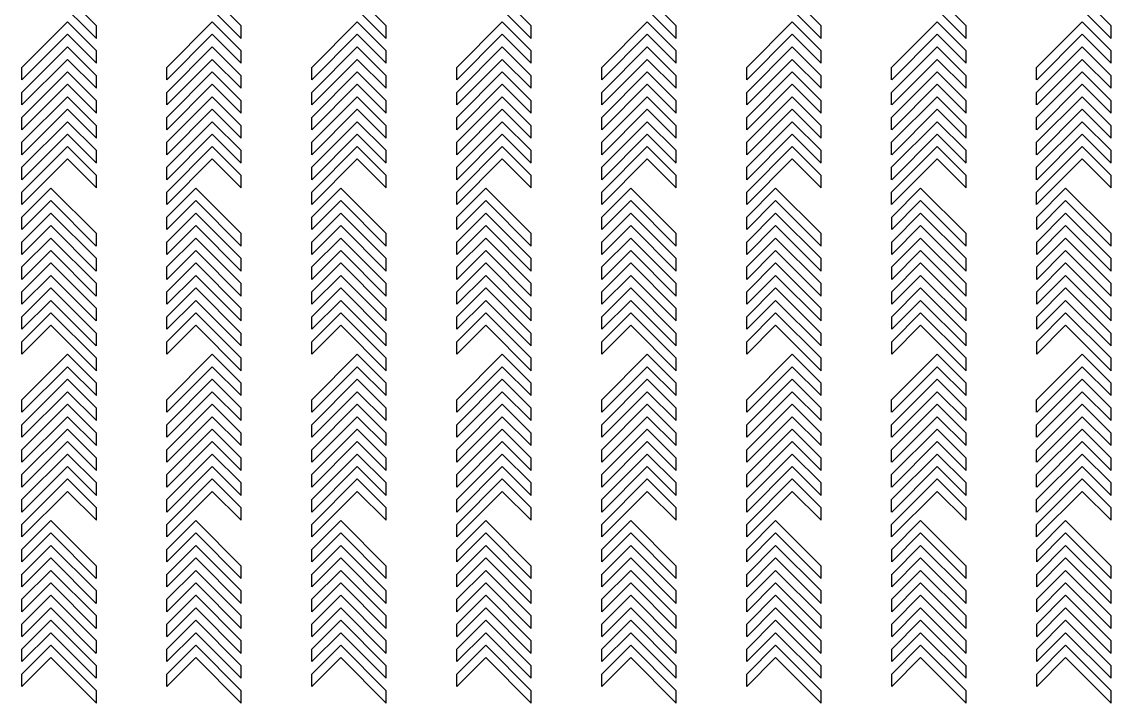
# Model space of a CAD drawing. Header units: millimetres. Extents: x 46777 to 318235, y 145162 to 336036.
# Drawn here: x 152621 to 154808, y 179256 to 180622 of the extents above; entities that cross this region are included whole.
import ezdxf

# ---------------------------------------------------------------- set-up
doc = ezdxf.new("R2010")
doc.units = ezdxf.units.MM

msp = doc.modelspace()

# ---------------------------------------------------------------- linework, layer by layer
at = {"color": 40, "true_color": 0xf8d731}
for p, q in [((152771.1, 180613.8), (152679.6, 180705.3)), ((153062.1, 180613.8), (152970.6, 180705.3)), ((153353.1, 180613.8), (153261.6, 180705.3)), ((153644.1, 180613.8), (153552.6, 180705.3)), ((153935.1, 180613.8), (153843.6, 180705.3)), ((154226.1, 180613.8), (154134.6, 180705.3)), ((154517.1, 180613.8), (154425.6, 180705.3)), ((154808.1, 180613.8), (154716.6, 180705.3)), ((152771.1, 180588.8), (152679.6, 180680.3)), ((153062.1, 180588.8), (152970.6, 180680.3)), ((153353.1, 180588.8), (153261.6, 180680.3)), ((153644.1, 180588.8), (153552.6, 180680.3)), ((153935.1, 180588.8), (153843.6, 180680.3)), ((154226.1, 180588.8), (154134.6, 180680.3)), ((154517.1, 180588.8), (154425.6, 180680.3)), ((154808.1, 180588.8), (154716.6, 180680.3)), ((152621.4, 180530.6), (152712.9, 180622)), ((152712.9, 180622), (152771.1, 180564)), ((152912.4, 180530.6), (153003.9, 180622)), ((153003.9, 180622), (153062.1, 180564)), ((153203.4, 180530.6), (153294.9, 180622)), ((153294.9, 180622), (153353.1, 180564)), ((153494.4, 180530.6), (153585.9, 180622)), ((153585.9, 180622), (153644.1, 180564)), ((153785.4, 180530.6), (153876.9, 180622)), ((153876.9, 180622), (153935.1, 180564)), ((154076.4, 180530.6), (154167.9, 180622)), ((154167.9, 180622), (154226.1, 180564)), ((154367.4, 180530.6), (154458.9, 180622)), ((154458.9, 180622), (154517.1, 180564)), ((154658.4, 180530.6), (154749.9, 180622)), ((154749.9, 180622), (154808.1, 180564)), ((152621.5, 180505.6), (152712.9, 180597)), ((152712.9, 180597), (152771.1, 180539)), ((152771.1, 180588.8), (152771.1, 180613.8)), ((152912.5, 180505.6), (153003.9, 180597)), ((153003.9, 180597), (153062.1, 180539)), ((153062.1, 180588.8), (153062.1, 180613.8)), ((153203.5, 180505.6), (153294.9, 180597)), ((153294.9, 180597), (153353.1, 180539)), ((153353.1, 180588.8), (153353.1, 180613.8)), ((153494.5, 180505.6), (153585.9, 180597)), ((153585.9, 180597), (153644.1, 180539)), ((153644.1, 180588.8), (153644.1, 180613.8)), ((153785.5, 180505.6), (153876.9, 180597)), ((153876.9, 180597), (153935.1, 180539)), ((153935.1, 180588.8), (153935.1, 180613.8)), ((154076.5, 180505.6), (154167.9, 180597)), ((154167.9, 180597), (154226.1, 180539)), ((154226.1, 180588.8), (154226.1, 180613.8)), ((154367.5, 180505.6), (154458.9, 180597)), ((154458.9, 180597), (154517.1, 180539)), ((154517.1, 180588.8), (154517.1, 180613.8)), ((154658.5, 180505.6), (154749.9, 180597)), ((154749.9, 180597), (154808.1, 180539)), ((154808.1, 180588.8), (154808.1, 180613.8)), ((152621.4, 180480.5), (152712.9, 180571.8)), ((152712.9, 180571.8), (152771.1, 180513.8)), ((152771.1, 180539), (152771.1, 180564)), ((152912.4, 180480.5), (153003.9, 180571.8)), ((153003.9, 180571.8), (153062.1, 180513.8)), ((153062.1, 180539), (153062.1, 180564)), ((153203.4, 180480.5), (153294.9, 180571.8)), ((153294.9, 180571.8), (153353.1, 180513.8)), ((153353.1, 180539), (153353.1, 180564)), ((153494.4, 180480.5), (153585.9, 180571.8)), ((153585.9, 180571.8), (153644.1, 180513.8)), ((153644.1, 180539), (153644.1, 180564)), ((153785.4, 180480.5), (153876.9, 180571.8)), ((153876.9, 180571.8), (153935.1, 180513.8)), ((153935.1, 180539), (153935.1, 180564)), ((154076.4, 180480.5), (154167.9, 180571.8)), ((154167.9, 180571.8), (154226.1, 180513.8)), ((154226.1, 180539), (154226.1, 180564)), ((154367.4, 180480.5), (154458.9, 180571.8)), ((154458.9, 180571.8), (154517.1, 180513.8)), ((154517.1, 180539), (154517.1, 180564)), ((154658.4, 180480.5), (154749.9, 180571.8)), ((154749.9, 180571.8), (154808.1, 180513.8)), ((154808.1, 180539), (154808.1, 180564)), ((152621.4, 180505.6), (152621.4, 180530.6)), ((152621.5, 180455.4), (152712.9, 180546.8)), ((152712.9, 180546.8), (152771.1, 180488.8)), ((152912.4, 180505.6), (152912.4, 180530.6)), ((152912.5, 180455.4), (153003.9, 180546.8)), ((153003.9, 180546.8), (153062.1, 180488.8)), ((153203.4, 180505.6), (153203.4, 180530.6)), ((153203.5, 180455.4), (153294.9, 180546.8)), ((153294.9, 180546.8), (153353.1, 180488.8)), ((153494.4, 180505.6), (153494.4, 180530.6)), ((153494.5, 180455.4), (153585.9, 180546.8)), ((153585.9, 180546.8), (153644.1, 180488.8)), ((153785.4, 180505.6), (153785.4, 180530.6)), ((153785.5, 180455.4), (153876.9, 180546.8)), ((153876.9, 180546.8), (153935.1, 180488.8)), ((154076.4, 180505.6), (154076.4, 180530.6)), ((154076.5, 180455.4), (154167.9, 180546.8)), ((154167.9, 180546.8), (154226.1, 180488.8)), ((154367.4, 180505.6), (154367.4, 180530.6)), ((154367.5, 180455.4), (154458.9, 180546.8)), ((154458.9, 180546.8), (154517.1, 180488.8)), ((154658.4, 180505.6), (154658.4, 180530.6)), ((154658.5, 180455.4), (154749.9, 180546.8)), ((154749.9, 180546.8), (154808.1, 180488.8)), ((152621.4, 180430.5), (152712.9, 180521.8)), ((152712.9, 180521.8), (152771.1, 180463.8)), ((152771.1, 180489), (152771.1, 180514)), ((152912.4, 180430.5), (153003.9, 180521.8)), ((153003.9, 180521.8), (153062.1, 180463.8)), ((153062.1, 180489), (153062.1, 180514)), ((153203.4, 180430.5), (153294.9, 180521.8)), ((153294.9, 180521.8), (153353.1, 180463.8)), ((153353.1, 180489), (153353.1, 180514)), ((153494.4, 180430.5), (153585.9, 180521.8)), ((153585.9, 180521.8), (153644.1, 180463.8)), ((153644.1, 180489), (153644.1, 180514)), ((153785.4, 180430.5), (153876.9, 180521.8)), ((153876.9, 180521.8), (153935.1, 180463.8)), ((153935.1, 180489), (153935.1, 180514)), ((154076.4, 180430.5), (154167.9, 180521.8)), ((154167.9, 180521.8), (154226.1, 180463.8)), ((154226.1, 180489), (154226.1, 180514)), ((154367.4, 180430.5), (154458.9, 180521.8)), ((154458.9, 180521.8), (154517.1, 180463.8)), ((154517.1, 180489), (154517.1, 180514)), ((154658.4, 180430.5), (154749.9, 180521.8)), ((154749.9, 180521.8), (154808.1, 180463.8)), ((154808.1, 180489), (154808.1, 180514)), ((152621.5, 180405.4), (152712.9, 180496.8)), ((152712.9, 180496.8), (152771.1, 180438.8)), ((152912.5, 180405.4), (153003.9, 180496.8)), ((153003.9, 180496.8), (153062.1, 180438.8)), ((153203.5, 180405.4), (153294.9, 180496.8)), ((153294.9, 180496.8), (153353.1, 180438.8)), ((153494.5, 180405.4), (153585.9, 180496.8)), ((153585.9, 180496.8), (153644.1, 180438.8)), ((153785.5, 180405.4), (153876.9, 180496.8)), ((153876.9, 180496.8), (153935.1, 180438.8)), ((154076.5, 180405.4), (154167.9, 180496.8)), ((154167.9, 180496.8), (154226.1, 180438.8)), ((154367.5, 180405.4), (154458.9, 180496.8)), ((154458.9, 180496.8), (154517.1, 180438.8)), ((154658.5, 180405.4), (154749.9, 180496.8)), ((154749.9, 180496.8), (154808.1, 180438.8)), ((152621.4, 180455.5), (152621.4, 180480.5)), ((152621.4, 180380.5), (152712.9, 180471.8)), ((152712.9, 180471.8), (152771.1, 180413.8)), ((152912.4, 180455.5), (152912.4, 180480.5)), ((152912.4, 180380.5), (153003.9, 180471.8)), ((153003.9, 180471.8), (153062.1, 180413.8)), ((153203.4, 180455.5), (153203.4, 180480.5)), ((153203.4, 180380.5), (153294.9, 180471.8)), ((153294.9, 180471.8), (153353.1, 180413.8)), ((153494.4, 180455.5), (153494.4, 180480.5)), ((153494.4, 180380.5), (153585.9, 180471.8)), ((153585.9, 180471.8), (153644.1, 180413.8)), ((153785.4, 180455.5), (153785.4, 180480.5)), ((153785.4, 180380.5), (153876.9, 180471.8)), ((153876.9, 180471.8), (153935.1, 180413.8)), ((154076.4, 180455.5), (154076.4, 180480.5)), ((154076.4, 180380.5), (154167.9, 180471.8)), ((154167.9, 180471.8), (154226.1, 180413.8)), ((154367.4, 180455.5), (154367.4, 180480.5)), ((154367.4, 180380.5), (154458.9, 180471.8)), ((154458.9, 180471.8), (154517.1, 180413.8)), ((154658.4, 180455.5), (154658.4, 180480.5)), ((154658.4, 180380.5), (154749.9, 180471.8)), ((154749.9, 180471.8), (154808.1, 180413.8)), ((152621.5, 180355.4), (152712.9, 180446.8)), ((152712.9, 180446.8), (152771.1, 180388.8)), ((152771.1, 180439), (152771.1, 180464)), ((152912.5, 180355.4), (153003.9, 180446.8)), ((153003.9, 180446.8), (153062.1, 180388.8)), ((153062.1, 180439), (153062.1, 180464)), ((153203.5, 180355.4), (153294.9, 180446.8)), ((153294.9, 180446.8), (153353.1, 180388.8)), ((153353.1, 180439), (153353.1, 180464)), ((153494.5, 180355.4), (153585.9, 180446.8)), ((153585.9, 180446.8), (153644.1, 180388.8)), ((153644.1, 180439), (153644.1, 180464)), ((153785.5, 180355.4), (153876.9, 180446.8)), ((153876.9, 180446.8), (153935.1, 180388.8)), ((153935.1, 180439), (153935.1, 180464)), ((154076.5, 180355.4), (154167.9, 180446.8)), ((154167.9, 180446.8), (154226.1, 180388.8)), ((154226.1, 180439), (154226.1, 180464)), ((154367.5, 180355.4), (154458.9, 180446.8)), ((154458.9, 180446.8), (154517.1, 180388.8)), ((154517.1, 180439), (154517.1, 180464)), ((154658.5, 180355.4), (154749.9, 180446.8)), ((154749.9, 180446.8), (154808.1, 180388.8)), ((154808.1, 180439), (154808.1, 180464)), ((152621.4, 180405.5), (152621.4, 180430.5)), ((152621.4, 180330.5), (152712.9, 180421.8)), ((152712.9, 180421.8), (152771.1, 180363.8)), ((152912.4, 180405.5), (152912.4, 180430.5)), ((152912.4, 180330.5), (153003.9, 180421.8)), ((153003.9, 180421.8), (153062.1, 180363.8)), ((153203.4, 180405.5), (153203.4, 180430.5)), ((153203.4, 180330.5), (153294.9, 180421.8)), ((153294.9, 180421.8), (153353.1, 180363.8)), ((153494.4, 180405.5), (153494.4, 180430.5)), ((153494.4, 180330.5), (153585.9, 180421.8)), ((153585.9, 180421.8), (153644.1, 180363.8)), ((153785.4, 180405.5), (153785.4, 180430.5)), ((153785.4, 180330.5), (153876.9, 180421.8)), ((153876.9, 180421.8), (153935.1, 180363.8)), ((154076.4, 180405.5), (154076.4, 180430.5)), ((154076.4, 180330.5), (154167.9, 180421.8)), ((154167.9, 180421.8), (154226.1, 180363.8)), ((154367.4, 180405.5), (154367.4, 180430.5)), ((154367.4, 180330.5), (154458.9, 180421.8)), ((154458.9, 180421.8), (154517.1, 180363.8)), ((154658.4, 180405.5), (154658.4, 180430.5)), ((154658.4, 180330.5), (154749.9, 180421.8)), ((154749.9, 180421.8), (154808.1, 180363.8)), ((152771.1, 180389), (152771.1, 180414)), ((153062.1, 180389), (153062.1, 180414)), ((153353.1, 180389), (153353.1, 180414)), ((153644.1, 180389), (153644.1, 180414)), ((153935.1, 180389), (153935.1, 180414)), ((154226.1, 180389), (154226.1, 180414)), ((154517.1, 180389), (154517.1, 180414)), ((154808.1, 180389), (154808.1, 180414)), ((152621.4, 180355.5), (152621.4, 180380.5)), ((152621.5, 180305.4), (152712.9, 180396.8)), ((152712.9, 180396.8), (152771.1, 180338.8)), ((152912.4, 180355.5), (152912.4, 180380.5)), ((152912.5, 180305.4), (153003.9, 180396.8)), ((153003.9, 180396.8), (153062.1, 180338.8)), ((153203.4, 180355.5), (153203.4, 180380.5)), ((153203.5, 180305.4), (153294.9, 180396.8)), ((153294.9, 180396.8), (153353.1, 180338.8)), ((153494.4, 180355.5), (153494.4, 180380.5)), ((153494.5, 180305.4), (153585.9, 180396.8)), ((153585.9, 180396.8), (153644.1, 180338.8)), ((153785.4, 180355.5), (153785.4, 180380.5)), ((153785.5, 180305.4), (153876.9, 180396.8)), ((153876.9, 180396.8), (153935.1, 180338.8)), ((154076.4, 180355.5), (154076.4, 180380.5)), ((154076.5, 180305.4), (154167.9, 180396.8)), ((154167.9, 180396.8), (154226.1, 180338.8)), ((154367.4, 180355.5), (154367.4, 180380.5)), ((154367.5, 180305.4), (154458.9, 180396.8)), ((154458.9, 180396.8), (154517.1, 180338.8)), ((154658.4, 180355.5), (154658.4, 180380.5)), ((154658.5, 180305.4), (154749.9, 180396.8)), ((154749.9, 180396.8), (154808.1, 180338.8)), ((152621.4, 180280.5), (152712.9, 180372)), ((152712.9, 180372), (152771.1, 180314)), ((152771.1, 180339), (152771.1, 180364)), ((152912.4, 180280.5), (153003.9, 180372)), ((153003.9, 180372), (153062.1, 180314)), ((153062.1, 180339), (153062.1, 180364)), ((153203.4, 180280.5), (153294.9, 180372)), ((153294.9, 180372), (153353.1, 180314)), ((153353.1, 180339), (153353.1, 180364)), ((153494.4, 180280.5), (153585.9, 180372)), ((153585.9, 180372), (153644.1, 180314)), ((153644.1, 180339), (153644.1, 180364)), ((153785.4, 180280.5), (153876.9, 180372)), ((153876.9, 180372), (153935.1, 180314)), ((153935.1, 180339), (153935.1, 180364)), ((154076.4, 180280.5), (154167.9, 180372)), ((154167.9, 180372), (154226.1, 180314)), ((154226.1, 180339), (154226.1, 180364)), ((154367.4, 180280.5), (154458.9, 180372)), ((154458.9, 180372), (154517.1, 180314)), ((154517.1, 180339), (154517.1, 180364)), ((154658.4, 180280.5), (154749.9, 180372)), ((154749.9, 180372), (154808.1, 180314)), ((154808.1, 180339), (154808.1, 180364)), ((152621.4, 180255.5), (152712.9, 180347)), ((152712.9, 180347), (152771.1, 180289)), ((152912.4, 180255.5), (153003.9, 180347)), ((153003.9, 180347), (153062.1, 180289)), ((153203.4, 180255.5), (153294.9, 180347)), ((153294.9, 180347), (153353.1, 180289)), ((153494.4, 180255.5), (153585.9, 180347)), ((153585.9, 180347), (153644.1, 180289)), ((153785.4, 180255.5), (153876.9, 180347)), ((153876.9, 180347), (153935.1, 180289)), ((154076.4, 180255.5), (154167.9, 180347)), ((154167.9, 180347), (154226.1, 180289)), ((154367.4, 180255.5), (154458.9, 180347)), ((154458.9, 180347), (154517.1, 180289)), ((154658.4, 180255.5), (154749.9, 180347)), ((154749.9, 180347), (154808.1, 180289)), ((152621.4, 180305.5), (152621.4, 180330.5)), ((152771.1, 180289), (152771.1, 180314)), ((152912.4, 180305.5), (152912.4, 180330.5)), ((153062.1, 180289), (153062.1, 180314)), ((153203.4, 180305.5), (153203.4, 180330.5)), ((153353.1, 180289), (153353.1, 180314)), ((153494.4, 180305.5), (153494.4, 180330.5)), ((153644.1, 180289), (153644.1, 180314)), ((153785.4, 180305.5), (153785.4, 180330.5)), ((153935.1, 180289), (153935.1, 180314)), ((154076.4, 180305.5), (154076.4, 180330.5)), ((154226.1, 180289), (154226.1, 180314)), ((154367.4, 180305.5), (154367.4, 180330.5)), ((154517.1, 180289), (154517.1, 180314)), ((154658.4, 180305.5), (154658.4, 180330.5)), ((154808.1, 180289), (154808.1, 180314)), ((152621.4, 180255.5), (152621.4, 180280.5)), ((152679.6, 180288.7), (152621.5, 180230.6)), ((152771.1, 180197.3), (152679.6, 180288.7)), ((152912.4, 180255.5), (152912.4, 180280.5)), ((152970.6, 180288.7), (152912.5, 180230.6)), ((153062.1, 180197.3), (152970.6, 180288.7)), ((153203.4, 180255.5), (153203.4, 180280.5)), ((153261.6, 180288.7), (153203.5, 180230.6)), ((153353.1, 180197.3), (153261.6, 180288.7)), ((153494.4, 180255.5), (153494.4, 180280.5)), ((153552.6, 180288.7), (153494.5, 180230.6)), ((153644.1, 180197.3), (153552.6, 180288.7)), ((153785.4, 180255.5), (153785.4, 180280.5)), ((153843.6, 180288.7), (153785.5, 180230.6)), ((153935.1, 180197.3), (153843.6, 180288.7)), ((154076.4, 180255.5), (154076.4, 180280.5)), ((154134.6, 180288.7), (154076.5, 180230.6)), ((154226.1, 180197.3), (154134.6, 180288.7)), ((154367.4, 180255.5), (154367.4, 180280.5)), ((154425.6, 180288.7), (154367.5, 180230.6)), ((154517.1, 180197.3), (154425.6, 180288.7)), ((154658.4, 180255.5), (154658.4, 180280.5)), ((154716.6, 180288.7), (154658.5, 180230.6)), ((154808.1, 180197.3), (154716.6, 180288.7)), ((152679.6, 180263.7), (152621.5, 180205.6)), ((152771, 180172.2), (152679.6, 180263.7)), ((152970.6, 180263.7), (152912.5, 180205.6)), ((153062, 180172.2), (152970.6, 180263.7)), ((153261.6, 180263.7), (153203.5, 180205.6)), ((153353, 180172.2), (153261.6, 180263.7)), ((153552.6, 180263.7), (153494.5, 180205.6)), ((153644, 180172.2), (153552.6, 180263.7)), ((153843.6, 180263.7), (153785.5, 180205.6)), ((153935, 180172.2), (153843.6, 180263.7)), ((154134.6, 180263.7), (154076.5, 180205.6)), ((154226, 180172.2), (154134.6, 180263.7)), ((154425.6, 180263.7), (154367.5, 180205.6)), ((154517, 180172.2), (154425.6, 180263.7)), ((154716.6, 180263.7), (154658.5, 180205.6)), ((154808, 180172.2), (154716.6, 180263.7)), ((152679.6, 180238.5), (152621.5, 180180.5)), ((152621.5, 180205.6), (152621.5, 180230.6)), ((152771.1, 180147.2), (152679.6, 180238.5)), ((152970.6, 180238.5), (152912.5, 180180.5)), ((152912.5, 180205.6), (152912.5, 180230.6)), ((153062.1, 180147.2), (152970.6, 180238.5)), ((153261.6, 180238.5), (153203.5, 180180.5)), ((153203.5, 180205.6), (153203.5, 180230.6)), ((153353.1, 180147.2), (153261.6, 180238.5)), ((153552.6, 180238.5), (153494.5, 180180.5)), ((153494.5, 180205.6), (153494.5, 180230.6)), ((153644.1, 180147.2), (153552.6, 180238.5)), ((153843.6, 180238.5), (153785.5, 180180.5)), ((153785.5, 180205.6), (153785.5, 180230.6)), ((153935.1, 180147.2), (153843.6, 180238.5)), ((154134.6, 180238.5), (154076.5, 180180.5)), ((154076.5, 180205.6), (154076.5, 180230.6)), ((154226.1, 180147.2), (154134.6, 180238.5)), ((154425.6, 180238.5), (154367.5, 180180.5)), ((154367.5, 180205.6), (154367.5, 180230.6)), ((154517.1, 180147.2), (154425.6, 180238.5)), ((154716.6, 180238.5), (154658.5, 180180.5)), ((154658.5, 180205.6), (154658.5, 180230.6)), ((154808.1, 180147.2), (154716.6, 180238.5)), ((152679.6, 180213.5), (152621.5, 180155.5)), ((152771, 180122.1), (152679.6, 180213.5)), ((152970.6, 180213.5), (152912.5, 180155.5)), ((153062, 180122.1), (152970.6, 180213.5)), ((153261.6, 180213.5), (153203.5, 180155.5)), ((153353, 180122.1), (153261.6, 180213.5)), ((153552.6, 180213.5), (153494.5, 180155.5)), ((153644, 180122.1), (153552.6, 180213.5)), ((153843.6, 180213.5), (153785.5, 180155.5)), ((153935, 180122.1), (153843.6, 180213.5)), ((154134.6, 180213.5), (154076.5, 180155.5)), ((154226, 180122.1), (154134.6, 180213.5)), ((154425.6, 180213.5), (154367.5, 180155.5)), ((154517, 180122.1), (154425.6, 180213.5)), ((154716.6, 180213.5), (154658.5, 180155.5)), ((154808, 180122.1), (154716.6, 180213.5)), ((152679.6, 180188.5), (152621.5, 180130.5)), ((152621.5, 180155.6), (152621.5, 180180.6)), ((152771.1, 180097.2), (152679.6, 180188.5)), ((152771.1, 180172.3), (152771.1, 180197.3)), ((152970.6, 180188.5), (152912.5, 180130.5)), ((152912.5, 180155.6), (152912.5, 180180.6)), ((153062.1, 180097.2), (152970.6, 180188.5)), ((153062.1, 180172.3), (153062.1, 180197.3)), ((153261.6, 180188.5), (153203.5, 180130.5)), ((153203.5, 180155.6), (153203.5, 180180.6)), ((153353.1, 180097.2), (153261.6, 180188.5)), ((153353.1, 180172.3), (153353.1, 180197.3)), ((153552.6, 180188.5), (153494.5, 180130.5)), ((153494.5, 180155.6), (153494.5, 180180.6)), ((153644.1, 180097.2), (153552.6, 180188.5)), ((153644.1, 180172.3), (153644.1, 180197.3)), ((153843.6, 180188.5), (153785.5, 180130.5)), ((153785.5, 180155.6), (153785.5, 180180.6)), ((153935.1, 180097.2), (153843.6, 180188.5)), ((153935.1, 180172.3), (153935.1, 180197.3)), ((154134.6, 180188.5), (154076.5, 180130.5)), ((154076.5, 180155.6), (154076.5, 180180.6)), ((154226.1, 180097.2), (154134.6, 180188.5)), ((154226.1, 180172.3), (154226.1, 180197.3)), ((154425.6, 180188.5), (154367.5, 180130.5)), ((154367.5, 180155.6), (154367.5, 180180.6)), ((154517.1, 180097.2), (154425.6, 180188.5)), ((154517.1, 180172.3), (154517.1, 180197.3)), ((154716.6, 180188.5), (154658.5, 180130.5)), ((154658.5, 180155.6), (154658.5, 180180.6)), ((154808.1, 180097.2), (154716.6, 180188.5)), ((154808.1, 180172.3), (154808.1, 180197.3)), ((152679.6, 180163.5), (152621.5, 180105.5)), ((152771, 180072.1), (152679.6, 180163.5)), ((152970.6, 180163.5), (152912.5, 180105.5)), ((153062, 180072.1), (152970.6, 180163.5)), ((153261.6, 180163.5), (153203.5, 180105.5)), ((153353, 180072.1), (153261.6, 180163.5)), ((153552.6, 180163.5), (153494.5, 180105.5)), ((153644, 180072.1), (153552.6, 180163.5)), ((153843.6, 180163.5), (153785.5, 180105.5)), ((153935, 180072.1), (153843.6, 180163.5)), ((154134.6, 180163.5), (154076.5, 180105.5)), ((154226, 180072.1), (154134.6, 180163.5)), ((154425.6, 180163.5), (154367.5, 180105.5)), ((154517, 180072.1), (154425.6, 180163.5)), ((154716.6, 180163.5), (154658.5, 180105.5)), ((154808, 180072.1), (154716.6, 180163.5)), ((152679.6, 180138.5), (152621.5, 180080.5)), ((152771.1, 180047.2), (152679.6, 180138.5)), ((152771.1, 180122.2), (152771.1, 180147.2)), ((152970.6, 180138.5), (152912.5, 180080.5)), ((153062.1, 180047.2), (152970.6, 180138.5)), ((153062.1, 180122.2), (153062.1, 180147.2)), ((153261.6, 180138.5), (153203.5, 180080.5)), ((153353.1, 180047.2), (153261.6, 180138.5)), ((153353.1, 180122.2), (153353.1, 180147.2)), ((153552.6, 180138.5), (153494.5, 180080.5)), ((153644.1, 180047.2), (153552.6, 180138.5)), ((153644.1, 180122.2), (153644.1, 180147.2)), ((153843.6, 180138.5), (153785.5, 180080.5)), ((153935.1, 180047.2), (153843.6, 180138.5)), ((153935.1, 180122.2), (153935.1, 180147.2)), ((154134.6, 180138.5), (154076.5, 180080.5)), ((154226.1, 180047.2), (154134.6, 180138.5)), ((154226.1, 180122.2), (154226.1, 180147.2)), ((154425.6, 180138.5), (154367.5, 180080.5)), ((154517.1, 180047.2), (154425.6, 180138.5)), ((154517.1, 180122.2), (154517.1, 180147.2)), ((154716.6, 180138.5), (154658.5, 180080.5)), ((154808.1, 180047.2), (154716.6, 180138.5)), ((154808.1, 180122.2), (154808.1, 180147.2)), ((152621.5, 180105.6), (152621.5, 180130.6)), ((152912.5, 180105.6), (152912.5, 180130.6)), ((153203.5, 180105.6), (153203.5, 180130.6)), ((153494.5, 180105.6), (153494.5, 180130.6)), ((153785.5, 180105.6), (153785.5, 180130.6)), ((154076.5, 180105.6), (154076.5, 180130.6)), ((154367.5, 180105.6), (154367.5, 180130.6)), ((154658.5, 180105.6), (154658.5, 180130.6)), ((152679.6, 180113.5), (152621.5, 180055.5)), ((152771, 180022.1), (152679.6, 180113.5)), ((152771.1, 180072.2), (152771.1, 180097.2)), ((152970.6, 180113.5), (152912.5, 180055.5)), ((153062, 180022.1), (152970.6, 180113.5)), ((153062.1, 180072.2), (153062.1, 180097.2)), ((153261.6, 180113.5), (153203.5, 180055.5)), ((153353, 180022.1), (153261.6, 180113.5)), ((153353.1, 180072.2), (153353.1, 180097.2)), ((153552.6, 180113.5), (153494.5, 180055.5)), ((153644, 180022.1), (153552.6, 180113.5)), ((153644.1, 180072.2), (153644.1, 180097.2)), ((153843.6, 180113.5), (153785.5, 180055.5)), ((153935, 180022.1), (153843.6, 180113.5)), ((153935.1, 180072.2), (153935.1, 180097.2)), ((154134.6, 180113.5), (154076.5, 180055.5)), ((154226, 180022.1), (154134.6, 180113.5)), ((154226.1, 180072.2), (154226.1, 180097.2)), ((154425.6, 180113.5), (154367.5, 180055.5)), ((154517, 180022.1), (154425.6, 180113.5)), ((154517.1, 180072.2), (154517.1, 180097.2)), ((154716.6, 180113.5), (154658.5, 180055.5)), ((154808, 180022.1), (154716.6, 180113.5)), ((154808.1, 180072.2), (154808.1, 180097.2)), ((152679.6, 180088.5), (152621.5, 180030.5)), ((152621.5, 180055.6), (152621.5, 180080.6)), ((152771.1, 179997.2), (152679.6, 180088.5)), ((152970.6, 180088.5), (152912.5, 180030.5)), ((152912.5, 180055.6), (152912.5, 180080.6)), ((153062.1, 179997.2), (152970.6, 180088.5)), ((153261.6, 180088.5), (153203.5, 180030.5)), ((153203.5, 180055.6), (153203.5, 180080.6)), ((153353.1, 179997.2), (153261.6, 180088.5)), ((153552.6, 180088.5), (153494.5, 180030.5)), ((153494.5, 180055.6), (153494.5, 180080.6)), ((153644.1, 179997.2), (153552.6, 180088.5)), ((153843.6, 180088.5), (153785.5, 180030.5)), ((153785.5, 180055.6), (153785.5, 180080.6)), ((153935.1, 179997.2), (153843.6, 180088.5)), ((154134.6, 180088.5), (154076.5, 180030.5)), ((154076.5, 180055.6), (154076.5, 180080.6)), ((154226.1, 179997.2), (154134.6, 180088.5)), ((154425.6, 180088.5), (154367.5, 180030.5)), ((154367.5, 180055.6), (154367.5, 180080.6)), ((154517.1, 179997.2), (154425.6, 180088.5)), ((154716.6, 180088.5), (154658.5, 180030.5)), ((154658.5, 180055.6), (154658.5, 180080.6)), ((154808.1, 179997.2), (154716.6, 180088.5)), ((152679.6, 180063.5), (152621.5, 180005.5)), ((152771, 179972.1), (152679.6, 180063.5)), ((152970.6, 180063.5), (152912.5, 180005.5)), ((153062, 179972.1), (152970.6, 180063.5)), ((153261.6, 180063.5), (153203.5, 180005.5)), ((153353, 179972.1), (153261.6, 180063.5)), ((153552.6, 180063.5), (153494.5, 180005.5)), ((153644, 179972.1), (153552.6, 180063.5)), ((153843.6, 180063.5), (153785.5, 180005.5)), ((153935, 179972.1), (153843.6, 180063.5)), ((154134.6, 180063.5), (154076.5, 180005.5)), ((154226, 179972.1), (154134.6, 180063.5)), ((154425.6, 180063.5), (154367.5, 180005.5)), ((154517, 179972.1), (154425.6, 180063.5)), ((154716.6, 180063.5), (154658.5, 180005.5)), ((154808, 179972.1), (154716.6, 180063.5)), ((152679.6, 180038.7), (152621.5, 179980.6)), ((152621.5, 180005.6), (152621.5, 180030.6)), ((152771.1, 179947.2), (152679.6, 180038.7)), ((152771.1, 180022.2), (152771.1, 180047.2)), ((152970.6, 180038.7), (152912.5, 179980.6)), ((152912.5, 180005.6), (152912.5, 180030.6)), ((153062.1, 179947.2), (152970.6, 180038.7)), ((153062.1, 180022.2), (153062.1, 180047.2)), ((153261.6, 180038.7), (153203.5, 179980.6)), ((153203.5, 180005.6), (153203.5, 180030.6)), ((153353.1, 179947.2), (153261.6, 180038.7)), ((153353.1, 180022.2), (153353.1, 180047.2)), ((153552.6, 180038.7), (153494.5, 179980.6)), ((153494.5, 180005.6), (153494.5, 180030.6)), ((153644.1, 179947.2), (153552.6, 180038.7)), ((153644.1, 180022.2), (153644.1, 180047.2)), ((153843.6, 180038.7), (153785.5, 179980.6)), ((153785.5, 180005.6), (153785.5, 180030.6)), ((153935.1, 179947.2), (153843.6, 180038.7)), ((153935.1, 180022.2), (153935.1, 180047.2)), ((154134.6, 180038.7), (154076.5, 179980.6)), ((154076.5, 180005.6), (154076.5, 180030.6)), ((154226.1, 179947.2), (154134.6, 180038.7)), ((154226.1, 180022.2), (154226.1, 180047.2)), ((154425.6, 180038.7), (154367.5, 179980.6)), ((154367.5, 180005.6), (154367.5, 180030.6)), ((154517.1, 179947.2), (154425.6, 180038.7)), ((154517.1, 180022.2), (154517.1, 180047.2)), ((154716.6, 180038.7), (154658.5, 179980.6)), ((154658.5, 180005.6), (154658.5, 180030.6)), ((154808.1, 179947.2), (154716.6, 180038.7)), ((154808.1, 180022.2), (154808.1, 180047.2)), ((152679.6, 180013.7), (152621.5, 179955.6)), ((152771.1, 179922.2), (152679.6, 180013.7)), ((152970.6, 180013.7), (152912.5, 179955.6)), ((153062.1, 179922.2), (152970.6, 180013.7)), ((153261.6, 180013.7), (153203.5, 179955.6)), ((153353.1, 179922.2), (153261.6, 180013.7)), ((153552.6, 180013.7), (153494.5, 179955.6)), ((153644.1, 179922.2), (153552.6, 180013.7)), ((153843.6, 180013.7), (153785.5, 179955.6)), ((153935.1, 179922.2), (153843.6, 180013.7)), ((154134.6, 180013.7), (154076.5, 179955.6)), ((154226.1, 179922.2), (154134.6, 180013.7)), ((154425.6, 180013.7), (154367.5, 179955.6)), ((154517.1, 179922.2), (154425.6, 180013.7)), ((154716.6, 180013.7), (154658.5, 179955.6)), ((154808.1, 179922.2), (154716.6, 180013.7)), ((152771.1, 179972.2), (152771.1, 179997.2)), ((153062.1, 179972.2), (153062.1, 179997.2)), ((153353.1, 179972.2), (153353.1, 179997.2)), ((153644.1, 179972.2), (153644.1, 179997.2)), ((153935.1, 179972.2), (153935.1, 179997.2)), ((154226.1, 179972.2), (154226.1, 179997.2)), ((154517.1, 179972.2), (154517.1, 179997.2)), ((154808.1, 179972.2), (154808.1, 179997.2)), ((152621.5, 179955.6), (152621.5, 179980.6)), ((152912.5, 179955.6), (152912.5, 179980.6)), ((153203.5, 179955.6), (153203.5, 179980.6)), ((153494.5, 179955.6), (153494.5, 179980.6)), ((153785.5, 179955.6), (153785.5, 179980.6)), ((154076.5, 179955.6), (154076.5, 179980.6)), ((154367.5, 179955.6), (154367.5, 179980.6)), ((154658.5, 179955.6), (154658.5, 179980.6)), ((152621.4, 179864), (152712.9, 179955.4)), ((152712.9, 179955.4), (152771.1, 179897.4)), ((152771.1, 179922.2), (152771.1, 179947.2)), ((152912.4, 179864), (153003.9, 179955.4)), ((153003.9, 179955.4), (153062.1, 179897.4)), ((153062.1, 179922.2), (153062.1, 179947.2)), ((153203.4, 179864), (153294.9, 179955.4)), ((153294.9, 179955.4), (153353.1, 179897.4)), ((153353.1, 179922.2), (153353.1, 179947.2)), ((153494.4, 179864), (153585.9, 179955.4)), ((153585.9, 179955.4), (153644.1, 179897.4)), ((153644.1, 179922.2), (153644.1, 179947.2)), ((153785.4, 179864), (153876.9, 179955.4)), ((153876.9, 179955.4), (153935.1, 179897.4)), ((153935.1, 179922.2), (153935.1, 179947.2)), ((154076.4, 179864), (154167.9, 179955.4)), ((154167.9, 179955.4), (154226.1, 179897.4)), ((154226.1, 179922.2), (154226.1, 179947.2)), ((154367.4, 179864), (154458.9, 179955.4)), ((154458.9, 179955.4), (154517.1, 179897.4)), ((154517.1, 179922.2), (154517.1, 179947.2)), ((154658.4, 179864), (154749.9, 179955.4)), ((154749.9, 179955.4), (154808.1, 179897.4)), ((154808.1, 179922.2), (154808.1, 179947.2)), ((152621.5, 179839), (152712.9, 179930.4)), ((152712.9, 179930.4), (152771.1, 179872.4)), ((152912.5, 179839), (153003.9, 179930.4)), ((153003.9, 179930.4), (153062.1, 179872.4)), ((153203.5, 179839), (153294.9, 179930.4)), ((153294.9, 179930.4), (153353.1, 179872.4)), ((153494.5, 179839), (153585.9, 179930.4)), ((153585.9, 179930.4), (153644.1, 179872.4)), ((153785.5, 179839), (153876.9, 179930.4)), ((153876.9, 179930.4), (153935.1, 179872.4)), ((154076.5, 179839), (154167.9, 179930.4)), ((154167.9, 179930.4), (154226.1, 179872.4)), ((154367.5, 179839), (154458.9, 179930.4)), ((154458.9, 179930.4), (154517.1, 179872.4)), ((154658.5, 179839), (154749.9, 179930.4)), ((154749.9, 179930.4), (154808.1, 179872.4)), ((152621.4, 179813.9), (152712.9, 179905.2)), ((152712.9, 179905.2), (152771.1, 179847.2)), ((152771.1, 179872.4), (152771.1, 179897.4)), ((152912.4, 179813.9), (153003.9, 179905.2)), ((153003.9, 179905.2), (153062.1, 179847.2)), ((153062.1, 179872.4), (153062.1, 179897.4)), ((153203.4, 179813.9), (153294.9, 179905.2)), ((153294.9, 179905.2), (153353.1, 179847.2)), ((153353.1, 179872.4), (153353.1, 179897.4)), ((153494.4, 179813.9), (153585.9, 179905.2)), ((153585.9, 179905.2), (153644.1, 179847.2)), ((153644.1, 179872.4), (153644.1, 179897.4)), ((153785.4, 179813.9), (153876.9, 179905.2)), ((153876.9, 179905.2), (153935.1, 179847.2)), ((153935.1, 179872.4), (153935.1, 179897.4)), ((154076.4, 179813.9), (154167.9, 179905.2)), ((154167.9, 179905.2), (154226.1, 179847.2)), ((154226.1, 179872.4), (154226.1, 179897.4)), ((154367.4, 179813.9), (154458.9, 179905.2)), ((154458.9, 179905.2), (154517.1, 179847.2)), ((154517.1, 179872.4), (154517.1, 179897.4)), ((154658.4, 179813.9), (154749.9, 179905.2)), ((154749.9, 179905.2), (154808.1, 179847.2)), ((154808.1, 179872.4), (154808.1, 179897.4)), ((152621.5, 179788.8), (152712.9, 179880.2)), ((152712.9, 179880.2), (152771.1, 179822.2)), ((152912.5, 179788.8), (153003.9, 179880.2)), ((153003.9, 179880.2), (153062.1, 179822.2)), ((153203.5, 179788.8), (153294.9, 179880.2)), ((153294.9, 179880.2), (153353.1, 179822.2)), ((153494.5, 179788.8), (153585.9, 179880.2)), ((153585.9, 179880.2), (153644.1, 179822.2)), ((153785.5, 179788.8), (153876.9, 179880.2)), ((153876.9, 179880.2), (153935.1, 179822.2)), ((154076.5, 179788.8), (154167.9, 179880.2)), ((154167.9, 179880.2), (154226.1, 179822.2)), ((154367.5, 179788.8), (154458.9, 179880.2)), ((154458.9, 179880.2), (154517.1, 179822.2)), ((154658.5, 179788.8), (154749.9, 179880.2)), ((154749.9, 179880.2), (154808.1, 179822.2)), ((152621.4, 179839), (152621.4, 179864)), ((152621.4, 179763.9), (152712.9, 179855.2)), ((152712.9, 179855.2), (152771.1, 179797.2)), ((152912.4, 179839), (152912.4, 179864)), ((152912.4, 179763.9), (153003.9, 179855.2)), ((153003.9, 179855.2), (153062.1, 179797.2)), ((153203.4, 179839), (153203.4, 179864)), ((153203.4, 179763.9), (153294.9, 179855.2)), ((153294.9, 179855.2), (153353.1, 179797.2)), ((153494.4, 179839), (153494.4, 179864)), ((153494.4, 179763.9), (153585.9, 179855.2)), ((153585.9, 179855.2), (153644.1, 179797.2)), ((153785.4, 179839), (153785.4, 179864)), ((153785.4, 179763.9), (153876.9, 179855.2)), ((153876.9, 179855.2), (153935.1, 179797.2)), ((154076.4, 179839), (154076.4, 179864)), ((154076.4, 179763.9), (154167.9, 179855.2)), ((154167.9, 179855.2), (154226.1, 179797.2)), ((154367.4, 179839), (154367.4, 179864)), ((154367.4, 179763.9), (154458.9, 179855.2)), ((154458.9, 179855.2), (154517.1, 179797.2)), ((154658.4, 179839), (154658.4, 179864)), ((154658.4, 179763.9), (154749.9, 179855.2)), ((154749.9, 179855.2), (154808.1, 179797.2)), ((152621.5, 179738.8), (152712.9, 179830.2)), ((152712.9, 179830.2), (152771.1, 179772.2)), ((152771.1, 179822.4), (152771.1, 179847.4)), ((152912.5, 179738.8), (153003.9, 179830.2)), ((153003.9, 179830.2), (153062.1, 179772.2)), ((153062.1, 179822.4), (153062.1, 179847.4)), ((153203.5, 179738.8), (153294.9, 179830.2)), ((153294.9, 179830.2), (153353.1, 179772.2)), ((153353.1, 179822.4), (153353.1, 179847.4)), ((153494.5, 179738.8), (153585.9, 179830.2)), ((153585.9, 179830.2), (153644.1, 179772.2)), ((153644.1, 179822.4), (153644.1, 179847.4)), ((153785.5, 179738.8), (153876.9, 179830.2)), ((153876.9, 179830.2), (153935.1, 179772.2)), ((153935.1, 179822.4), (153935.1, 179847.4)), ((154076.5, 179738.8), (154167.9, 179830.2)), ((154167.9, 179830.2), (154226.1, 179772.2)), ((154226.1, 179822.4), (154226.1, 179847.4)), ((154367.5, 179738.8), (154458.9, 179830.2)), ((154458.9, 179830.2), (154517.1, 179772.2)), ((154517.1, 179822.4), (154517.1, 179847.4)), ((154658.5, 179738.8), (154749.9, 179830.2)), ((154749.9, 179830.2), (154808.1, 179772.2)), ((154808.1, 179822.4), (154808.1, 179847.4)), ((152621.4, 179788.9), (152621.4, 179813.9)), ((152912.4, 179788.9), (152912.4, 179813.9)), ((153203.4, 179788.9), (153203.4, 179813.9)), ((153494.4, 179788.9), (153494.4, 179813.9)), ((153785.4, 179788.9), (153785.4, 179813.9)), ((154076.4, 179788.9), (154076.4, 179813.9)), ((154367.4, 179788.9), (154367.4, 179813.9)), ((154658.4, 179788.9), (154658.4, 179813.9)), ((152621.4, 179713.9), (152712.9, 179805.2)), ((152712.9, 179805.2), (152771.1, 179747.2)), ((152771.1, 179772.4), (152771.1, 179797.4)), ((152912.4, 179713.9), (153003.9, 179805.2)), ((153003.9, 179805.2), (153062.1, 179747.2)), ((153062.1, 179772.4), (153062.1, 179797.4)), ((153203.4, 179713.9), (153294.9, 179805.2)), ((153294.9, 179805.2), (153353.1, 179747.2)), ((153353.1, 179772.4), (153353.1, 179797.4)), ((153494.4, 179713.9), (153585.9, 179805.2)), ((153585.9, 179805.2), (153644.1, 179747.2)), ((153644.1, 179772.4), (153644.1, 179797.4)), ((153785.4, 179713.9), (153876.9, 179805.2)), ((153876.9, 179805.2), (153935.1, 179747.2)), ((153935.1, 179772.4), (153935.1, 179797.4)), ((154076.4, 179713.9), (154167.9, 179805.2)), ((154167.9, 179805.2), (154226.1, 179747.2)), ((154226.1, 179772.4), (154226.1, 179797.4)), ((154367.4, 179713.9), (154458.9, 179805.2)), ((154458.9, 179805.2), (154517.1, 179747.2)), ((154517.1, 179772.4), (154517.1, 179797.4)), ((154658.4, 179713.9), (154749.9, 179805.2)), ((154749.9, 179805.2), (154808.1, 179747.2)), ((154808.1, 179772.4), (154808.1, 179797.4)), ((152621.5, 179688.8), (152712.9, 179780.2)), ((152712.9, 179780.2), (152771.1, 179722.2)), ((152912.5, 179688.8), (153003.9, 179780.2)), ((153003.9, 179780.2), (153062.1, 179722.2)), ((153203.5, 179688.8), (153294.9, 179780.2)), ((153294.9, 179780.2), (153353.1, 179722.2)), ((153494.5, 179688.8), (153585.9, 179780.2)), ((153585.9, 179780.2), (153644.1, 179722.2)), ((153785.5, 179688.8), (153876.9, 179780.2)), ((153876.9, 179780.2), (153935.1, 179722.2)), ((154076.5, 179688.8), (154167.9, 179780.2)), ((154167.9, 179780.2), (154226.1, 179722.2)), ((154367.5, 179688.8), (154458.9, 179780.2)), ((154458.9, 179780.2), (154517.1, 179722.2)), ((154658.5, 179688.8), (154749.9, 179780.2)), ((154749.9, 179780.2), (154808.1, 179722.2)), ((152621.4, 179738.9), (152621.4, 179763.9)), ((152621.4, 179663.9), (152712.9, 179755.2)), ((152712.9, 179755.2), (152771.1, 179697.2)), ((152771.1, 179722.4), (152771.1, 179747.4)), ((152912.4, 179738.9), (152912.4, 179763.9)), ((152912.4, 179663.9), (153003.9, 179755.2)), ((153003.9, 179755.2), (153062.1, 179697.2)), ((153062.1, 179722.4), (153062.1, 179747.4)), ((153203.4, 179738.9), (153203.4, 179763.9)), ((153203.4, 179663.9), (153294.9, 179755.2)), ((153294.9, 179755.2), (153353.1, 179697.2)), ((153353.1, 179722.4), (153353.1, 179747.4)), ((153494.4, 179738.9), (153494.4, 179763.9)), ((153494.4, 179663.9), (153585.9, 179755.2)), ((153585.9, 179755.2), (153644.1, 179697.2)), ((153644.1, 179722.4), (153644.1, 179747.4)), ((153785.4, 179738.9), (153785.4, 179763.9)), ((153785.4, 179663.9), (153876.9, 179755.2)), ((153876.9, 179755.2), (153935.1, 179697.2)), ((153935.1, 179722.4), (153935.1, 179747.4)), ((154076.4, 179738.9), (154076.4, 179763.9)), ((154076.4, 179663.9), (154167.9, 179755.2)), ((154167.9, 179755.2), (154226.1, 179697.2)), ((154226.1, 179722.4), (154226.1, 179747.4)), ((154367.4, 179738.9), (154367.4, 179763.9)), ((154367.4, 179663.9), (154458.9, 179755.2)), ((154458.9, 179755.2), (154517.1, 179697.2)), ((154517.1, 179722.4), (154517.1, 179747.4)), ((154658.4, 179738.9), (154658.4, 179763.9)), ((154658.4, 179663.9), (154749.9, 179755.2)), ((154749.9, 179755.2), (154808.1, 179697.2)), ((154808.1, 179722.4), (154808.1, 179747.4)), ((152621.5, 179638.8), (152712.9, 179730.2)), ((152712.9, 179730.2), (152771.1, 179672.2)), ((152912.5, 179638.8), (153003.9, 179730.2)), ((153003.9, 179730.2), (153062.1, 179672.2)), ((153203.5, 179638.8), (153294.9, 179730.2)), ((153294.9, 179730.2), (153353.1, 179672.2)), ((153494.5, 179638.8), (153585.9, 179730.2)), ((153585.9, 179730.2), (153644.1, 179672.2)), ((153785.5, 179638.8), (153876.9, 179730.2)), ((153876.9, 179730.2), (153935.1, 179672.2)), ((154076.5, 179638.8), (154167.9, 179730.2)), ((154167.9, 179730.2), (154226.1, 179672.2)), ((154367.5, 179638.8), (154458.9, 179730.2)), ((154458.9, 179730.2), (154517.1, 179672.2)), ((154658.5, 179638.8), (154749.9, 179730.2)), ((154749.9, 179730.2), (154808.1, 179672.2)), ((152621.4, 179688.9), (152621.4, 179713.9)), ((152621.4, 179613.9), (152712.9, 179705.4)), ((152712.9, 179705.4), (152771.1, 179647.4)), ((152912.4, 179688.9), (152912.4, 179713.9)), ((152912.4, 179613.9), (153003.9, 179705.4)), ((153003.9, 179705.4), (153062.1, 179647.4)), ((153203.4, 179688.9), (153203.4, 179713.9)), ((153203.4, 179613.9), (153294.9, 179705.4)), ((153294.9, 179705.4), (153353.1, 179647.4)), ((153494.4, 179688.9), (153494.4, 179713.9)), ((153494.4, 179613.9), (153585.9, 179705.4)), ((153585.9, 179705.4), (153644.1, 179647.4)), ((153785.4, 179688.9), (153785.4, 179713.9)), ((153785.4, 179613.9), (153876.9, 179705.4)), ((153876.9, 179705.4), (153935.1, 179647.4)), ((154076.4, 179688.9), (154076.4, 179713.9)), ((154076.4, 179613.9), (154167.9, 179705.4)), ((154167.9, 179705.4), (154226.1, 179647.4)), ((154367.4, 179688.9), (154367.4, 179713.9)), ((154367.4, 179613.9), (154458.9, 179705.4)), ((154458.9, 179705.4), (154517.1, 179647.4)), ((154658.4, 179688.9), (154658.4, 179713.9)), ((154658.4, 179613.9), (154749.9, 179705.4)), ((154749.9, 179705.4), (154808.1, 179647.4)), ((152621.4, 179588.9), (152712.9, 179680.4)), ((152712.9, 179680.4), (152771.1, 179622.4)), ((152771.1, 179672.4), (152771.1, 179697.4)), ((152912.4, 179588.9), (153003.9, 179680.4)), ((153003.9, 179680.4), (153062.1, 179622.4)), ((153062.1, 179672.4), (153062.1, 179697.4)), ((153203.4, 179588.9), (153294.9, 179680.4)), ((153294.9, 179680.4), (153353.1, 179622.4)), ((153353.1, 179672.4), (153353.1, 179697.4)), ((153494.4, 179588.9), (153585.9, 179680.4)), ((153585.9, 179680.4), (153644.1, 179622.4)), ((153644.1, 179672.4), (153644.1, 179697.4)), ((153785.4, 179588.9), (153876.9, 179680.4)), ((153876.9, 179680.4), (153935.1, 179622.4)), ((153935.1, 179672.4), (153935.1, 179697.4)), ((154076.4, 179588.9), (154167.9, 179680.4)), ((154167.9, 179680.4), (154226.1, 179622.4)), ((154226.1, 179672.4), (154226.1, 179697.4)), ((154367.4, 179588.9), (154458.9, 179680.4)), ((154458.9, 179680.4), (154517.1, 179622.4)), ((154517.1, 179672.4), (154517.1, 179697.4)), ((154658.4, 179588.9), (154749.9, 179680.4)), ((154749.9, 179680.4), (154808.1, 179622.4)), ((154808.1, 179672.4), (154808.1, 179697.4)), ((152621.4, 179638.9), (152621.4, 179663.9)), ((152912.4, 179638.9), (152912.4, 179663.9)), ((153203.4, 179638.9), (153203.4, 179663.9)), ((153494.4, 179638.9), (153494.4, 179663.9)), ((153785.4, 179638.9), (153785.4, 179663.9)), ((154076.4, 179638.9), (154076.4, 179663.9)), ((154367.4, 179638.9), (154367.4, 179663.9)), ((154658.4, 179638.9), (154658.4, 179663.9)), ((152771.1, 179622.4), (152771.1, 179647.4)), ((153062.1, 179622.4), (153062.1, 179647.4)), ((153353.1, 179622.4), (153353.1, 179647.4)), ((153644.1, 179622.4), (153644.1, 179647.4)), ((153935.1, 179622.4), (153935.1, 179647.4)), ((154226.1, 179622.4), (154226.1, 179647.4)), ((154517.1, 179622.4), (154517.1, 179647.4)), ((154808.1, 179622.4), (154808.1, 179647.4)), ((152621.4, 179588.9), (152621.4, 179613.9)), ((152679.6, 179622.1), (152621.5, 179564)), ((152771.1, 179530.7), (152679.6, 179622.1)), ((152912.4, 179588.9), (152912.4, 179613.9)), ((152970.6, 179622.1), (152912.5, 179564)), ((153062.1, 179530.7), (152970.6, 179622.1)), ((153203.4, 179588.9), (153203.4, 179613.9)), ((153261.6, 179622.1), (153203.5, 179564)), ((153353.1, 179530.7), (153261.6, 179622.1)), ((153494.4, 179588.9), (153494.4, 179613.9)), ((153552.6, 179622.1), (153494.5, 179564)), ((153644.1, 179530.7), (153552.6, 179622.1)), ((153785.4, 179588.9), (153785.4, 179613.9)), ((153843.6, 179622.1), (153785.5, 179564)), ((153935.1, 179530.7), (153843.6, 179622.1)), ((154076.4, 179588.9), (154076.4, 179613.9)), ((154134.6, 179622.1), (154076.5, 179564)), ((154226.1, 179530.7), (154134.6, 179622.1)), ((154367.4, 179588.9), (154367.4, 179613.9)), ((154425.6, 179622.1), (154367.5, 179564)), ((154517.1, 179530.7), (154425.6, 179622.1)), ((154658.4, 179588.9), (154658.4, 179613.9)), ((154716.6, 179622.1), (154658.5, 179564)), ((154808.1, 179530.7), (154716.6, 179622.1)), ((152679.6, 179597.1), (152621.5, 179539)), ((152771, 179505.6), (152679.6, 179597.1)), ((152970.6, 179597.1), (152912.5, 179539)), ((153062, 179505.6), (152970.6, 179597.1)), ((153261.6, 179597.1), (153203.5, 179539)), ((153353, 179505.6), (153261.6, 179597.1)), ((153552.6, 179597.1), (153494.5, 179539)), ((153644, 179505.6), (153552.6, 179597.1)), ((153843.6, 179597.1), (153785.5, 179539)), ((153935, 179505.6), (153843.6, 179597.1)), ((154134.6, 179597.1), (154076.5, 179539)), ((154226, 179505.6), (154134.6, 179597.1)), ((154425.6, 179597.1), (154367.5, 179539)), ((154517, 179505.6), (154425.6, 179597.1)), ((154716.6, 179597.1), (154658.5, 179539)), ((154808, 179505.6), (154716.6, 179597.1)), ((152679.6, 179571.9), (152621.5, 179513.9)), ((152771.1, 179480.6), (152679.6, 179571.9)), ((152970.6, 179571.9), (152912.5, 179513.9)), ((153062.1, 179480.6), (152970.6, 179571.9)), ((153261.6, 179571.9), (153203.5, 179513.9)), ((153353.1, 179480.6), (153261.6, 179571.9)), ((153552.6, 179571.9), (153494.5, 179513.9)), ((153644.1, 179480.6), (153552.6, 179571.9)), ((153843.6, 179571.9), (153785.5, 179513.9)), ((153935.1, 179480.6), (153843.6, 179571.9)), ((154134.6, 179571.9), (154076.5, 179513.9)), ((154226.1, 179480.6), (154134.6, 179571.9)), ((154425.6, 179571.9), (154367.5, 179513.9)), ((154517.1, 179480.6), (154425.6, 179571.9)), ((154716.6, 179571.9), (154658.5, 179513.9)), ((154808.1, 179480.6), (154716.6, 179571.9)), ((152621.5, 179539), (152621.5, 179564)), ((152679.6, 179546.9), (152621.5, 179488.9)), ((152771, 179455.5), (152679.6, 179546.9)), ((152912.5, 179539), (152912.5, 179564)), ((152970.6, 179546.9), (152912.5, 179488.9)), ((153062, 179455.5), (152970.6, 179546.9)), ((153203.5, 179539), (153203.5, 179564)), ((153261.6, 179546.9), (153203.5, 179488.9)), ((153353, 179455.5), (153261.6, 179546.9)), ((153494.5, 179539), (153494.5, 179564)), ((153552.6, 179546.9), (153494.5, 179488.9)), ((153644, 179455.5), (153552.6, 179546.9)), ((153785.5, 179539), (153785.5, 179564)), ((153843.6, 179546.9), (153785.5, 179488.9)), ((153935, 179455.5), (153843.6, 179546.9)), ((154076.5, 179539), (154076.5, 179564)), ((154134.6, 179546.9), (154076.5, 179488.9)), ((154226, 179455.5), (154134.6, 179546.9)), ((154367.5, 179539), (154367.5, 179564)), ((154425.6, 179546.9), (154367.5, 179488.9)), ((154517, 179455.5), (154425.6, 179546.9)), ((154658.5, 179539), (154658.5, 179564)), ((154716.6, 179546.9), (154658.5, 179488.9)), ((154808, 179455.5), (154716.6, 179546.9)), ((152771.1, 179505.7), (152771.1, 179530.7)), ((153062.1, 179505.7), (153062.1, 179530.7)), ((153353.1, 179505.7), (153353.1, 179530.7)), ((153644.1, 179505.7), (153644.1, 179530.7)), ((153935.1, 179505.7), (153935.1, 179530.7)), ((154226.1, 179505.7), (154226.1, 179530.7)), ((154517.1, 179505.7), (154517.1, 179530.7)), ((154808.1, 179505.7), (154808.1, 179530.7)), ((152679.6, 179521.9), (152621.5, 179463.9)), ((152621.5, 179489), (152621.5, 179514)), ((152771.1, 179430.6), (152679.6, 179521.9)), ((152970.6, 179521.9), (152912.5, 179463.9)), ((152912.5, 179489), (152912.5, 179514)), ((153062.1, 179430.6), (152970.6, 179521.9)), ((153261.6, 179521.9), (153203.5, 179463.9)), ((153203.5, 179489), (153203.5, 179514)), ((153353.1, 179430.6), (153261.6, 179521.9)), ((153552.6, 179521.9), (153494.5, 179463.9)), ((153494.5, 179489), (153494.5, 179514)), ((153644.1, 179430.6), (153552.6, 179521.9)), ((153843.6, 179521.9), (153785.5, 179463.9)), ((153785.5, 179489), (153785.5, 179514)), ((153935.1, 179430.6), (153843.6, 179521.9)), ((154134.6, 179521.9), (154076.5, 179463.9)), ((154076.5, 179489), (154076.5, 179514)), ((154226.1, 179430.6), (154134.6, 179521.9)), ((154425.6, 179521.9), (154367.5, 179463.9)), ((154367.5, 179489), (154367.5, 179514)), ((154517.1, 179430.6), (154425.6, 179521.9)), ((154716.6, 179521.9), (154658.5, 179463.9)), ((154658.5, 179489), (154658.5, 179514)), ((154808.1, 179430.6), (154716.6, 179521.9)), ((152679.6, 179496.9), (152621.5, 179438.9)), ((152771, 179405.5), (152679.6, 179496.9)), ((152771.1, 179455.6), (152771.1, 179480.6)), ((152970.6, 179496.9), (152912.5, 179438.9)), ((153062, 179405.5), (152970.6, 179496.9)), ((153062.1, 179455.6), (153062.1, 179480.6)), ((153261.6, 179496.9), (153203.5, 179438.9)), ((153353, 179405.5), (153261.6, 179496.9)), ((153353.1, 179455.6), (153353.1, 179480.6)), ((153552.6, 179496.9), (153494.5, 179438.9)), ((153644, 179405.5), (153552.6, 179496.9)), ((153644.1, 179455.6), (153644.1, 179480.6)), ((153843.6, 179496.9), (153785.5, 179438.9)), ((153935, 179405.5), (153843.6, 179496.9)), ((153935.1, 179455.6), (153935.1, 179480.6)), ((154134.6, 179496.9), (154076.5, 179438.9)), ((154226, 179405.5), (154134.6, 179496.9)), ((154226.1, 179455.6), (154226.1, 179480.6)), ((154425.6, 179496.9), (154367.5, 179438.9)), ((154517, 179405.5), (154425.6, 179496.9)), ((154517.1, 179455.6), (154517.1, 179480.6)), ((154716.6, 179496.9), (154658.5, 179438.9)), ((154808, 179405.5), (154716.6, 179496.9)), ((154808.1, 179455.6), (154808.1, 179480.6)), ((152679.6, 179471.9), (152621.5, 179413.9)), ((152621.5, 179439), (152621.5, 179464)), ((152771.1, 179380.6), (152679.6, 179471.9)), ((152970.6, 179471.9), (152912.5, 179413.9)), ((152912.5, 179439), (152912.5, 179464)), ((153062.1, 179380.6), (152970.6, 179471.9)), ((153261.6, 179471.9), (153203.5, 179413.9)), ((153203.5, 179439), (153203.5, 179464)), ((153353.1, 179380.6), (153261.6, 179471.9)), ((153552.6, 179471.9), (153494.5, 179413.9)), ((153494.5, 179439), (153494.5, 179464)), ((153644.1, 179380.6), (153552.6, 179471.9)), ((153843.6, 179471.9), (153785.5, 179413.9)), ((153785.5, 179439), (153785.5, 179464)), ((153935.1, 179380.6), (153843.6, 179471.9)), ((154134.6, 179471.9), (154076.5, 179413.9)), ((154076.5, 179439), (154076.5, 179464)), ((154226.1, 179380.6), (154134.6, 179471.9)), ((154425.6, 179471.9), (154367.5, 179413.9)), ((154367.5, 179439), (154367.5, 179464)), ((154517.1, 179380.6), (154425.6, 179471.9)), ((154716.6, 179471.9), (154658.5, 179413.9)), ((154658.5, 179439), (154658.5, 179464)), ((154808.1, 179380.6), (154716.6, 179471.9)), ((152679.6, 179446.9), (152621.5, 179388.9)), ((152771, 179355.5), (152679.6, 179446.9)), ((152970.6, 179446.9), (152912.5, 179388.9)), ((153062, 179355.5), (152970.6, 179446.9)), ((153261.6, 179446.9), (153203.5, 179388.9)), ((153353, 179355.5), (153261.6, 179446.9)), ((153552.6, 179446.9), (153494.5, 179388.9)), ((153644, 179355.5), (153552.6, 179446.9)), ((153843.6, 179446.9), (153785.5, 179388.9)), ((153935, 179355.5), (153843.6, 179446.9)), ((154134.6, 179446.9), (154076.5, 179388.9)), ((154226, 179355.5), (154134.6, 179446.9)), ((154425.6, 179446.9), (154367.5, 179388.9)), ((154517, 179355.5), (154425.6, 179446.9)), ((154716.6, 179446.9), (154658.5, 179388.9)), ((154808, 179355.5), (154716.6, 179446.9)), ((152679.6, 179421.9), (152621.5, 179363.9)), ((152771.1, 179330.6), (152679.6, 179421.9)), ((152771.1, 179405.6), (152771.1, 179430.6)), ((152970.6, 179421.9), (152912.5, 179363.9)), ((153062.1, 179330.6), (152970.6, 179421.9)), ((153062.1, 179405.6), (153062.1, 179430.6)), ((153261.6, 179421.9), (153203.5, 179363.9)), ((153353.1, 179330.6), (153261.6, 179421.9)), ((153353.1, 179405.6), (153353.1, 179430.6)), ((153552.6, 179421.9), (153494.5, 179363.9)), ((153644.1, 179330.6), (153552.6, 179421.9)), ((153644.1, 179405.6), (153644.1, 179430.6)), ((153843.6, 179421.9), (153785.5, 179363.9)), ((153935.1, 179330.6), (153843.6, 179421.9)), ((153935.1, 179405.6), (153935.1, 179430.6)), ((154134.6, 179421.9), (154076.5, 179363.9)), ((154226.1, 179330.6), (154134.6, 179421.9)), ((154226.1, 179405.6), (154226.1, 179430.6)), ((154425.6, 179421.9), (154367.5, 179363.9)), ((154517.1, 179330.6), (154425.6, 179421.9)), ((154517.1, 179405.6), (154517.1, 179430.6)), ((154716.6, 179421.9), (154658.5, 179363.9)), ((154808.1, 179330.6), (154716.6, 179421.9)), ((154808.1, 179405.6), (154808.1, 179430.6)), ((152621.5, 179389), (152621.5, 179414)), ((152679.6, 179396.9), (152621.5, 179338.9)), ((152771, 179305.5), (152679.6, 179396.9)), ((152912.5, 179389), (152912.5, 179414)), ((152970.6, 179396.9), (152912.5, 179338.9)), ((153062, 179305.5), (152970.6, 179396.9)), ((153203.5, 179389), (153203.5, 179414)), ((153261.6, 179396.9), (153203.5, 179338.9)), ((153353, 179305.5), (153261.6, 179396.9)), ((153494.5, 179389), (153494.5, 179414)), ((153552.6, 179396.9), (153494.5, 179338.9)), ((153644, 179305.5), (153552.6, 179396.9)), ((153785.5, 179389), (153785.5, 179414)), ((153843.6, 179396.9), (153785.5, 179338.9)), ((153935, 179305.5), (153843.6, 179396.9)), ((154076.5, 179389), (154076.5, 179414)), ((154134.6, 179396.9), (154076.5, 179338.9)), ((154226, 179305.5), (154134.6, 179396.9)), ((154367.5, 179389), (154367.5, 179414)), ((154425.6, 179396.9), (154367.5, 179338.9)), ((154517, 179305.5), (154425.6, 179396.9)), ((154658.5, 179389), (154658.5, 179414)), ((154716.6, 179396.9), (154658.5, 179338.9)), ((154808, 179305.5), (154716.6, 179396.9)), ((152679.6, 179372.1), (152621.5, 179314)), ((152771.1, 179280.6), (152679.6, 179372.1)), ((152771.1, 179355.6), (152771.1, 179380.6)), ((152970.6, 179372.1), (152912.5, 179314)), ((153062.1, 179280.6), (152970.6, 179372.1)), ((153062.1, 179355.6), (153062.1, 179380.6)), ((153261.6, 179372.1), (153203.5, 179314)), ((153353.1, 179280.6), (153261.6, 179372.1)), ((153353.1, 179355.6), (153353.1, 179380.6)), ((153552.6, 179372.1), (153494.5, 179314)), ((153644.1, 179280.6), (153552.6, 179372.1)), ((153644.1, 179355.6), (153644.1, 179380.6)), ((153843.6, 179372.1), (153785.5, 179314)), ((153935.1, 179280.6), (153843.6, 179372.1)), ((153935.1, 179355.6), (153935.1, 179380.6)), ((154134.6, 179372.1), (154076.5, 179314)), ((154226.1, 179280.6), (154134.6, 179372.1)), ((154226.1, 179355.6), (154226.1, 179380.6)), ((154425.6, 179372.1), (154367.5, 179314)), ((154517.1, 179280.6), (154425.6, 179372.1)), ((154517.1, 179355.6), (154517.1, 179380.6)), ((154716.6, 179372.1), (154658.5, 179314)), ((154808.1, 179280.6), (154716.6, 179372.1)), ((154808.1, 179355.6), (154808.1, 179380.6)), ((152621.5, 179339), (152621.5, 179364)), ((152912.5, 179339), (152912.5, 179364)), ((153203.5, 179339), (153203.5, 179364)), ((153494.5, 179339), (153494.5, 179364)), ((153785.5, 179339), (153785.5, 179364)), ((154076.5, 179339), (154076.5, 179364)), ((154367.5, 179339), (154367.5, 179364)), ((154658.5, 179339), (154658.5, 179364)), ((152679.6, 179347.1), (152621.5, 179289)), ((152771.1, 179255.6), (152679.6, 179347.1)), ((152771.1, 179305.6), (152771.1, 179330.6)), ((152970.6, 179347.1), (152912.5, 179289)), ((153062.1, 179255.6), (152970.6, 179347.1)), ((153062.1, 179305.6), (153062.1, 179330.6)), ((153261.6, 179347.1), (153203.5, 179289)), ((153353.1, 179255.6), (153261.6, 179347.1)), ((153353.1, 179305.6), (153353.1, 179330.6)), ((153552.6, 179347.1), (153494.5, 179289)), ((153644.1, 179255.6), (153552.6, 179347.1)), ((153644.1, 179305.6), (153644.1, 179330.6)), ((153843.6, 179347.1), (153785.5, 179289)), ((153935.1, 179255.6), (153843.6, 179347.1)), ((153935.1, 179305.6), (153935.1, 179330.6)), ((154134.6, 179347.1), (154076.5, 179289)), ((154226.1, 179255.6), (154134.6, 179347.1)), ((154226.1, 179305.6), (154226.1, 179330.6)), ((154425.6, 179347.1), (154367.5, 179289)), ((154517.1, 179255.6), (154425.6, 179347.1)), ((154517.1, 179305.6), (154517.1, 179330.6)), ((154716.6, 179347.1), (154658.5, 179289)), ((154808.1, 179255.6), (154716.6, 179347.1)), ((154808.1, 179305.6), (154808.1, 179330.6)), ((152621.5, 179289), (152621.5, 179314)), ((152912.5, 179289), (152912.5, 179314)), ((153203.5, 179289), (153203.5, 179314)), ((153494.5, 179289), (153494.5, 179314)), ((153785.5, 179289), (153785.5, 179314)), ((154076.5, 179289), (154076.5, 179314)), ((154367.5, 179289), (154367.5, 179314)), ((154658.5, 179289), (154658.5, 179314)), ((152771.1, 179255.6), (152771.1, 179280.6)), ((153062.1, 179255.6), (153062.1, 179280.6)), ((153353.1, 179255.6), (153353.1, 179280.6)), ((153644.1, 179255.6), (153644.1, 179280.6)), ((153935.1, 179255.6), (153935.1, 179280.6)), ((154226.1, 179255.6), (154226.1, 179280.6)), ((154517.1, 179255.6), (154517.1, 179280.6)), ((154808.1, 179255.6), (154808.1, 179280.6))]:
    msp.add_line(p, q, dxfattribs=at)

doc.saveas('drawing.dxf')
